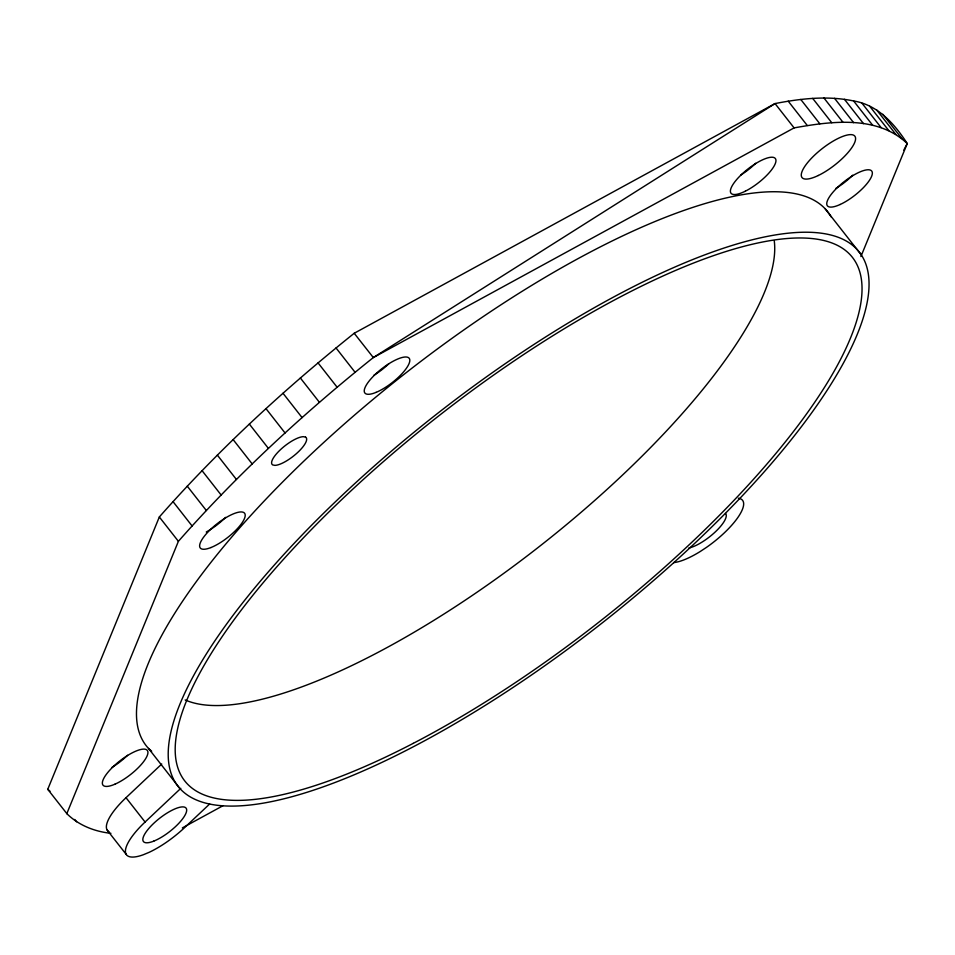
<?xml version="1.0" encoding="UTF-8"?>
<svg xmlns="http://www.w3.org/2000/svg" width="955" height="955" viewBox="0 0 955 955"><rect width="100%" height="100%" fill="white"/><g stroke="black" fill="none" stroke-linecap="round" stroke-linejoin="round"><path stroke-width="1.43" d="M66.946 813.755L47.75 789.308L159.33 516.989C218.397 449.853 284.435 389.091 354.21 333.271L775.042 103.57C800.815 98.556 827.663 95.464 853.627 100.967C877.824 104.883 894.644 123.971 907.25 143.56L860.897 256.561M903.788 150.138L907.25 143.56C877.323 115.03 831.256 121.237 794.106 127.898L775.042 103.57L373.321 357.564C303.535 413.396 237.473 474.169 178.394 541.318L66.814 813.636C78.549 825.299 94.641 831.602 110.923 833.309M109.013 831.793A48.729 14.994 -38.1 0 1 126.012 797.7L161.741 764.024M209.658 803.991L184.697 827.519A48.729 14.994 -38.1 0 1 148.92 852.421L143.465 854.689A48.729 14.994 -38.1 0 1 145.076 822.028L180.805 788.353M794.106 127.898L373.321 357.564L354.21 333.271M182.357 827.889L222.921 805.757M47.75 789.308L50.018 791.206M831.053 216.821A432.878 133.234 -38.1 0 0 407.845 371.376A432.878 133.234 -38.1 0 0 148.514 748.434L151.666 751.263M882.826 114.266L901.89 138.606M876.678 109.956L895.742 134.285M869.754 106.292L888.818 130.62M862.067 103.295L881.131 127.624M853.627 100.967L872.691 125.296M844.447 99.308L863.511 123.637M834.551 98.329L853.615 122.658M823.962 98.019L843.026 122.347M812.693 98.389L831.757 122.729M800.768 99.439L819.832 123.78M788.209 101.17L807.273 125.499M825.263 208.954L861.362 254.985A432.878 133.234 -38.1 0 1 411.104 747.92A432.878 133.234 -38.1 0 1 283.504 554.831A432.878 133.234 -38.1 0 1 861.362 254.985M336.041 347.966L355.093 372.295M318.063 362.9L337.127 387.229M300.371 378.001L319.436 402.33M283.002 393.257L302.067 417.586M265.979 408.621L285.044 432.961M249.351 424.08L268.415 448.408M233.127 439.587L252.192 463.927M217.358 455.129L236.422 479.47M202.066 470.672L221.13 495M187.276 486.179L206.34 510.507M173.022 501.626L192.086 525.954M159.33 516.989L178.394 541.318M148.514 748.434L180.28 788.985M126.012 797.7L145.076 822.028M107.235 830.193L126.299 854.522M74.729 819.462L76.543 821.778M725.525 513.456A27.074 8.332 -38.1 0 1 715.367 531.84A27.074 8.332 -38.1 0 1 688.901 547.979M738.358 498.224A48.729 14.994 -38.1 0 1 706.39 547.442L700.194 551.524A48.729 14.994 -38.1 0 1 673.621 562.602M774.29 241.09A379.028 116.653 -38.1 0 1 537.032 548.325A379.028 116.653 -38.1 0 1 185.163 699.943M127.576 755.262A28.161 8.667 -38.1 0 1 111.628 767.629M388.745 363.843A28.161 8.667 -38.1 0 1 373.847 375.303M225.571 517.383A28.161 8.667 -38.1 0 1 206.268 531.971M852.731 175.195A28.161 8.667 -38.1 0 1 835.744 188.469M755.727 163.257A28.161 8.667 -38.1 0 1 740.985 174.92M305.516 437.104L303.332 436.674A21.655 6.661 -38.1 0 0 280.782 449.375A21.655 6.661 -38.1 0 0 272.748 464.942L274.921 465.372A21.655 6.661 -38.1 0 0 297.471 452.67A21.655 6.661 -38.1 0 0 305.516 437.104M153.839 841.092A27.074 8.332 -38.1 0 0 186.679 810.127A27.074 8.332 -38.1 0 0 153.743 823.329A27.074 8.332 -38.1 0 0 153.839 841.092M413.264 743.348A424.211 130.56 -38.1 0 0 854.498 260.273A424.211 130.56 -38.1 0 0 288.207 554.127A424.211 130.56 -38.1 0 0 413.264 743.348M114.994 784.162A28.161 8.667 -38.1 0 0 147.894 751.86A28.161 8.667 -38.1 0 0 112.523 767.319A28.161 8.667 -38.1 0 0 114.994 784.162M376.115 392.362A28.161 8.667 -38.1 0 0 409.814 360.119A28.161 8.667 -38.1 0 0 375.136 374.491A28.161 8.667 -38.1 0 0 376.115 392.362M210.936 547.549A28.161 8.667 -38.1 0 0 245.208 515.366A28.161 8.667 -38.1 0 0 211.067 528.927A28.161 8.667 -38.1 0 0 210.936 547.549M840.209 204.466A28.161 8.667 -38.1 0 0 872.237 172.151A28.161 8.667 -38.1 0 0 836.21 188.696A28.161 8.667 -38.1 0 0 840.209 204.466M818.328 175.481A33.568 10.338 -38.1 0 0 855.322 137.019A33.568 10.338 -38.1 0 0 811.595 158.124A33.568 10.338 -38.1 0 0 818.328 175.481M745.342 191.179A28.161 8.667 -38.1 0 0 775.627 158.984A28.161 8.667 -38.1 0 0 738.537 177.487A28.161 8.667 -38.1 0 0 745.342 191.179"/></g></svg>
